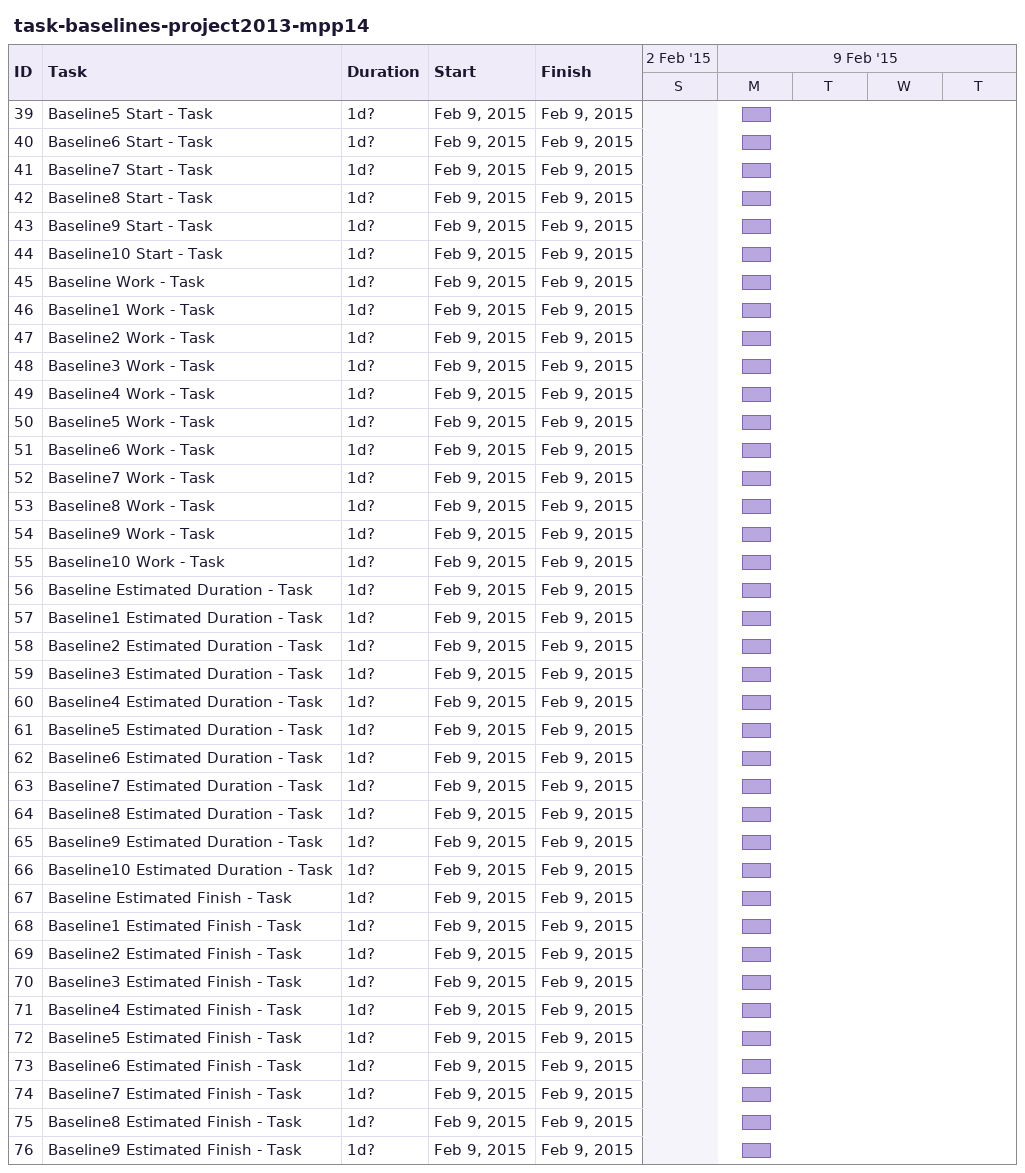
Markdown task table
task-baselines-project2013-mpp14

| ID | Task | Duration | Start | Finish |
|---|---|---|---|---|
| 39 | Baseline5 Start - Task | 1d? | 2015-02-09 | 2015-02-09 |
| 40 | Baseline6 Start - Task | 1d? | 2015-02-09 | 2015-02-09 |
| 41 | Baseline7 Start - Task | 1d? | 2015-02-09 | 2015-02-09 |
| 42 | Baseline8 Start - Task | 1d? | 2015-02-09 | 2015-02-09 |
| 43 | Baseline9 Start - Task | 1d? | 2015-02-09 | 2015-02-09 |
| 44 | Baseline10 Start - Task | 1d? | 2015-02-09 | 2015-02-09 |
| 45 | Baseline Work - Task | 1d? | 2015-02-09 | 2015-02-09 |
| 46 | Baseline1 Work - Task | 1d? | 2015-02-09 | 2015-02-09 |
| 47 | Baseline2 Work - Task | 1d? | 2015-02-09 | 2015-02-09 |
| 48 | Baseline3 Work - Task | 1d? | 2015-02-09 | 2015-02-09 |
| 49 | Baseline4 Work - Task | 1d? | 2015-02-09 | 2015-02-09 |
| 50 | Baseline5 Work - Task | 1d? | 2015-02-09 | 2015-02-09 |
| 51 | Baseline6 Work - Task | 1d? | 2015-02-09 | 2015-02-09 |
| 52 | Baseline7 Work - Task | 1d? | 2015-02-09 | 2015-02-09 |
| 53 | Baseline8 Work - Task | 1d? | 2015-02-09 | 2015-02-09 |
| 54 | Baseline9 Work - Task | 1d? | 2015-02-09 | 2015-02-09 |
| 55 | Baseline10 Work - Task | 1d? | 2015-02-09 | 2015-02-09 |
| 56 | Baseline Estimated Duration - Task | 1d? | 2015-02-09 | 2015-02-09 |
| 57 | Baseline1 Estimated Duration - Task | 1d? | 2015-02-09 | 2015-02-09 |
| 58 | Baseline2 Estimated Duration - Task | 1d? | 2015-02-09 | 2015-02-09 |
| 59 | Baseline3 Estimated Duration - Task | 1d? | 2015-02-09 | 2015-02-09 |
| 60 | Baseline4 Estimated Duration - Task | 1d? | 2015-02-09 | 2015-02-09 |
| 61 | Baseline5 Estimated Duration - Task | 1d? | 2015-02-09 | 2015-02-09 |
| 62 | Baseline6 Estimated Duration - Task | 1d? | 2015-02-09 | 2015-02-09 |
| 63 | Baseline7 Estimated Duration - Task | 1d? | 2015-02-09 | 2015-02-09 |
| 64 | Baseline8 Estimated Duration - Task | 1d? | 2015-02-09 | 2015-02-09 |
| 65 | Baseline9 Estimated Duration - Task | 1d? | 2015-02-09 | 2015-02-09 |
| 66 | Baseline10 Estimated Duration - Task | 1d? | 2015-02-09 | 2015-02-09 |
| 67 | Baseline Estimated Finish - Task | 1d? | 2015-02-09 | 2015-02-09 |
| 68 | Baseline1 Estimated Finish - Task | 1d? | 2015-02-09 | 2015-02-09 |
| 69 | Baseline2 Estimated Finish - Task | 1d? | 2015-02-09 | 2015-02-09 |
| 70 | Baseline3 Estimated Finish - Task | 1d? | 2015-02-09 | 2015-02-09 |
| 71 | Baseline4 Estimated Finish - Task | 1d? | 2015-02-09 | 2015-02-09 |
| 72 | Baseline5 Estimated Finish - Task | 1d? | 2015-02-09 | 2015-02-09 |
| 73 | Baseline6 Estimated Finish - Task | 1d? | 2015-02-09 | 2015-02-09 |
| 74 | Baseline7 Estimated Finish - Task | 1d? | 2015-02-09 | 2015-02-09 |
| 75 | Baseline8 Estimated Finish - Task | 1d? | 2015-02-09 | 2015-02-09 |
| 76 | Baseline9 Estimated Finish - Task | 1d? | 2015-02-09 | 2015-02-09 |
